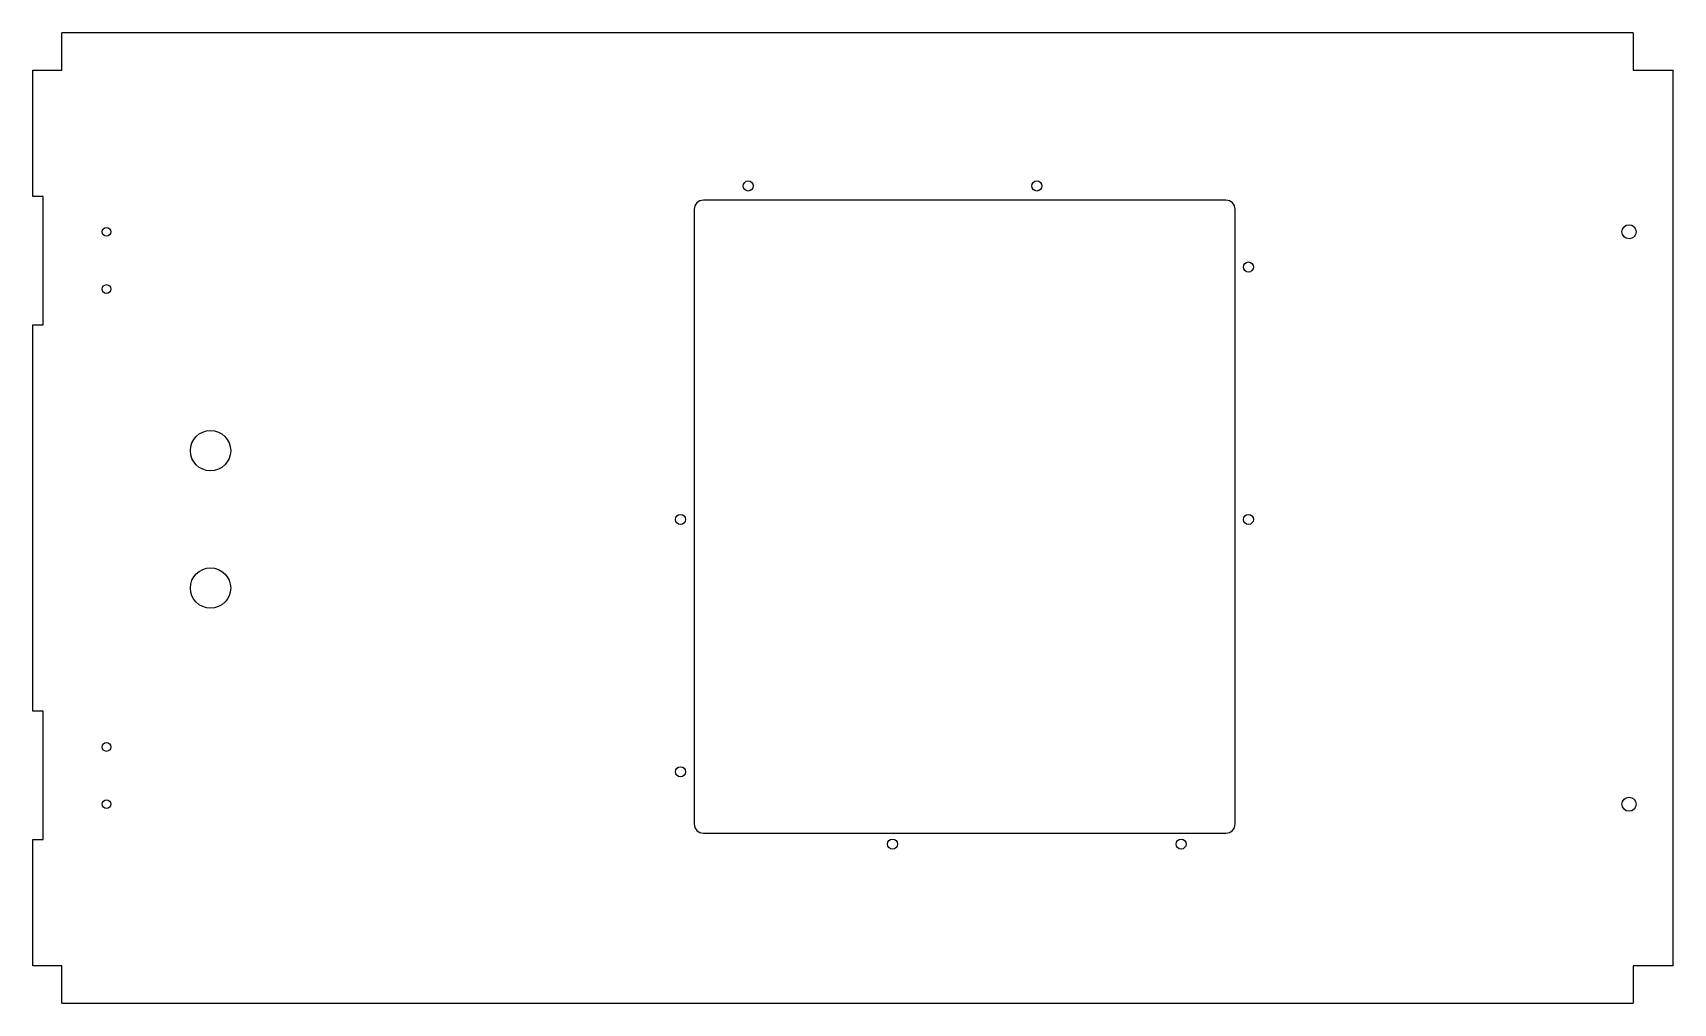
# Model space of a CAD drawing. Header units: inches. Extents: x -17.8 to 18, y -10.6 to 10.6.
import ezdxf

# ---------------------------------------------------------------- set-up
doc = ezdxf.new("R2010")
doc.units = ezdxf.units.IN
doc.header["$MEASUREMENT"] = 0

msp = doc.modelspace()

# ---------------------------------------------------------------- linework, layer by layer
at = {"color": 7, "linetype": 'Continuous', "lineweight": 25}
for p, q in [((-17.155, 9.78), (-17.155, 10.594)), ((17.155, 10.594), (-17.155, 10.594)), ((17.155, 10.594), (17.155, 9.78)), ((-17.786, 7.02), (-17.786, 9.78)), ((-17.786, 9.78), (-17.155, 9.78)), ((17.155, 9.78), (18.029, 9.78)), ((18.029, -9.78), (18.029, 9.78)), ((-17.556, 7.02), (-17.786, 7.02)), ((-17.556, 4.22), (-17.556, 7.02)), ((8.265, 6.94), (-3.145, 6.94)), ((-3.345, 6.74), (-3.345, -6.68)), ((8.465, -6.68), (8.465, 6.74)), ((-17.786, -4.22), (-17.786, 4.22)), ((-17.786, 4.22), (-17.556, 4.22)), ((-17.556, -4.22), (-17.786, -4.22)), ((-17.556, -7.02), (-17.556, -4.22)), ((-17.786, -9.78), (-17.786, -7.02)), ((-17.786, -7.02), (-17.556, -7.02)), ((-3.145, -6.88), (8.265, -6.88)), ((-17.155, -9.78), (-17.786, -9.78)), ((-17.155, -10.594), (-17.155, -9.78)), ((18.029, -9.78), (17.155, -9.78)), ((17.155, -9.78), (17.155, -10.594)), ((-17.155, -10.594), (17.155, -10.594))]:
    msp.add_line(p, q, dxfattribs=at)
for centre, radius in [((-2.165, 7.25), 0.11), ((4.135, 7.25), 0.11), ((-16.175, 6.25), 0.095), ((17.065, 6.25), 0.155), ((8.755, 5.48), 0.11), ((-16.175, 5), 0.095), ((-13.905, 1.47), 0.44), ((-3.645, -0.03), 0.11), ((8.755, -0.03), 0.11), ((-13.905, -1.53), 0.44), ((-16.175, -5), 0.095), ((-3.645, -5.54), 0.11), ((-16.175, -6.25), 0.095), ((17.065, -6.25), 0.155), ((0.985, -7.12), 0.11), ((7.285, -7.12), 0.11)]:
    msp.add_circle(centre, radius, dxfattribs=at)
for centre, start, end in [((-3.145, 6.74), 90, 180), ((8.265, 6.74), 0, 90), ((-3.145, -6.68), 180, 270), ((8.265, -6.68), 270, 0)]:
    msp.add_arc(centre, 0.2, start, end, dxfattribs=at)

doc.saveas('drawing.dxf')
